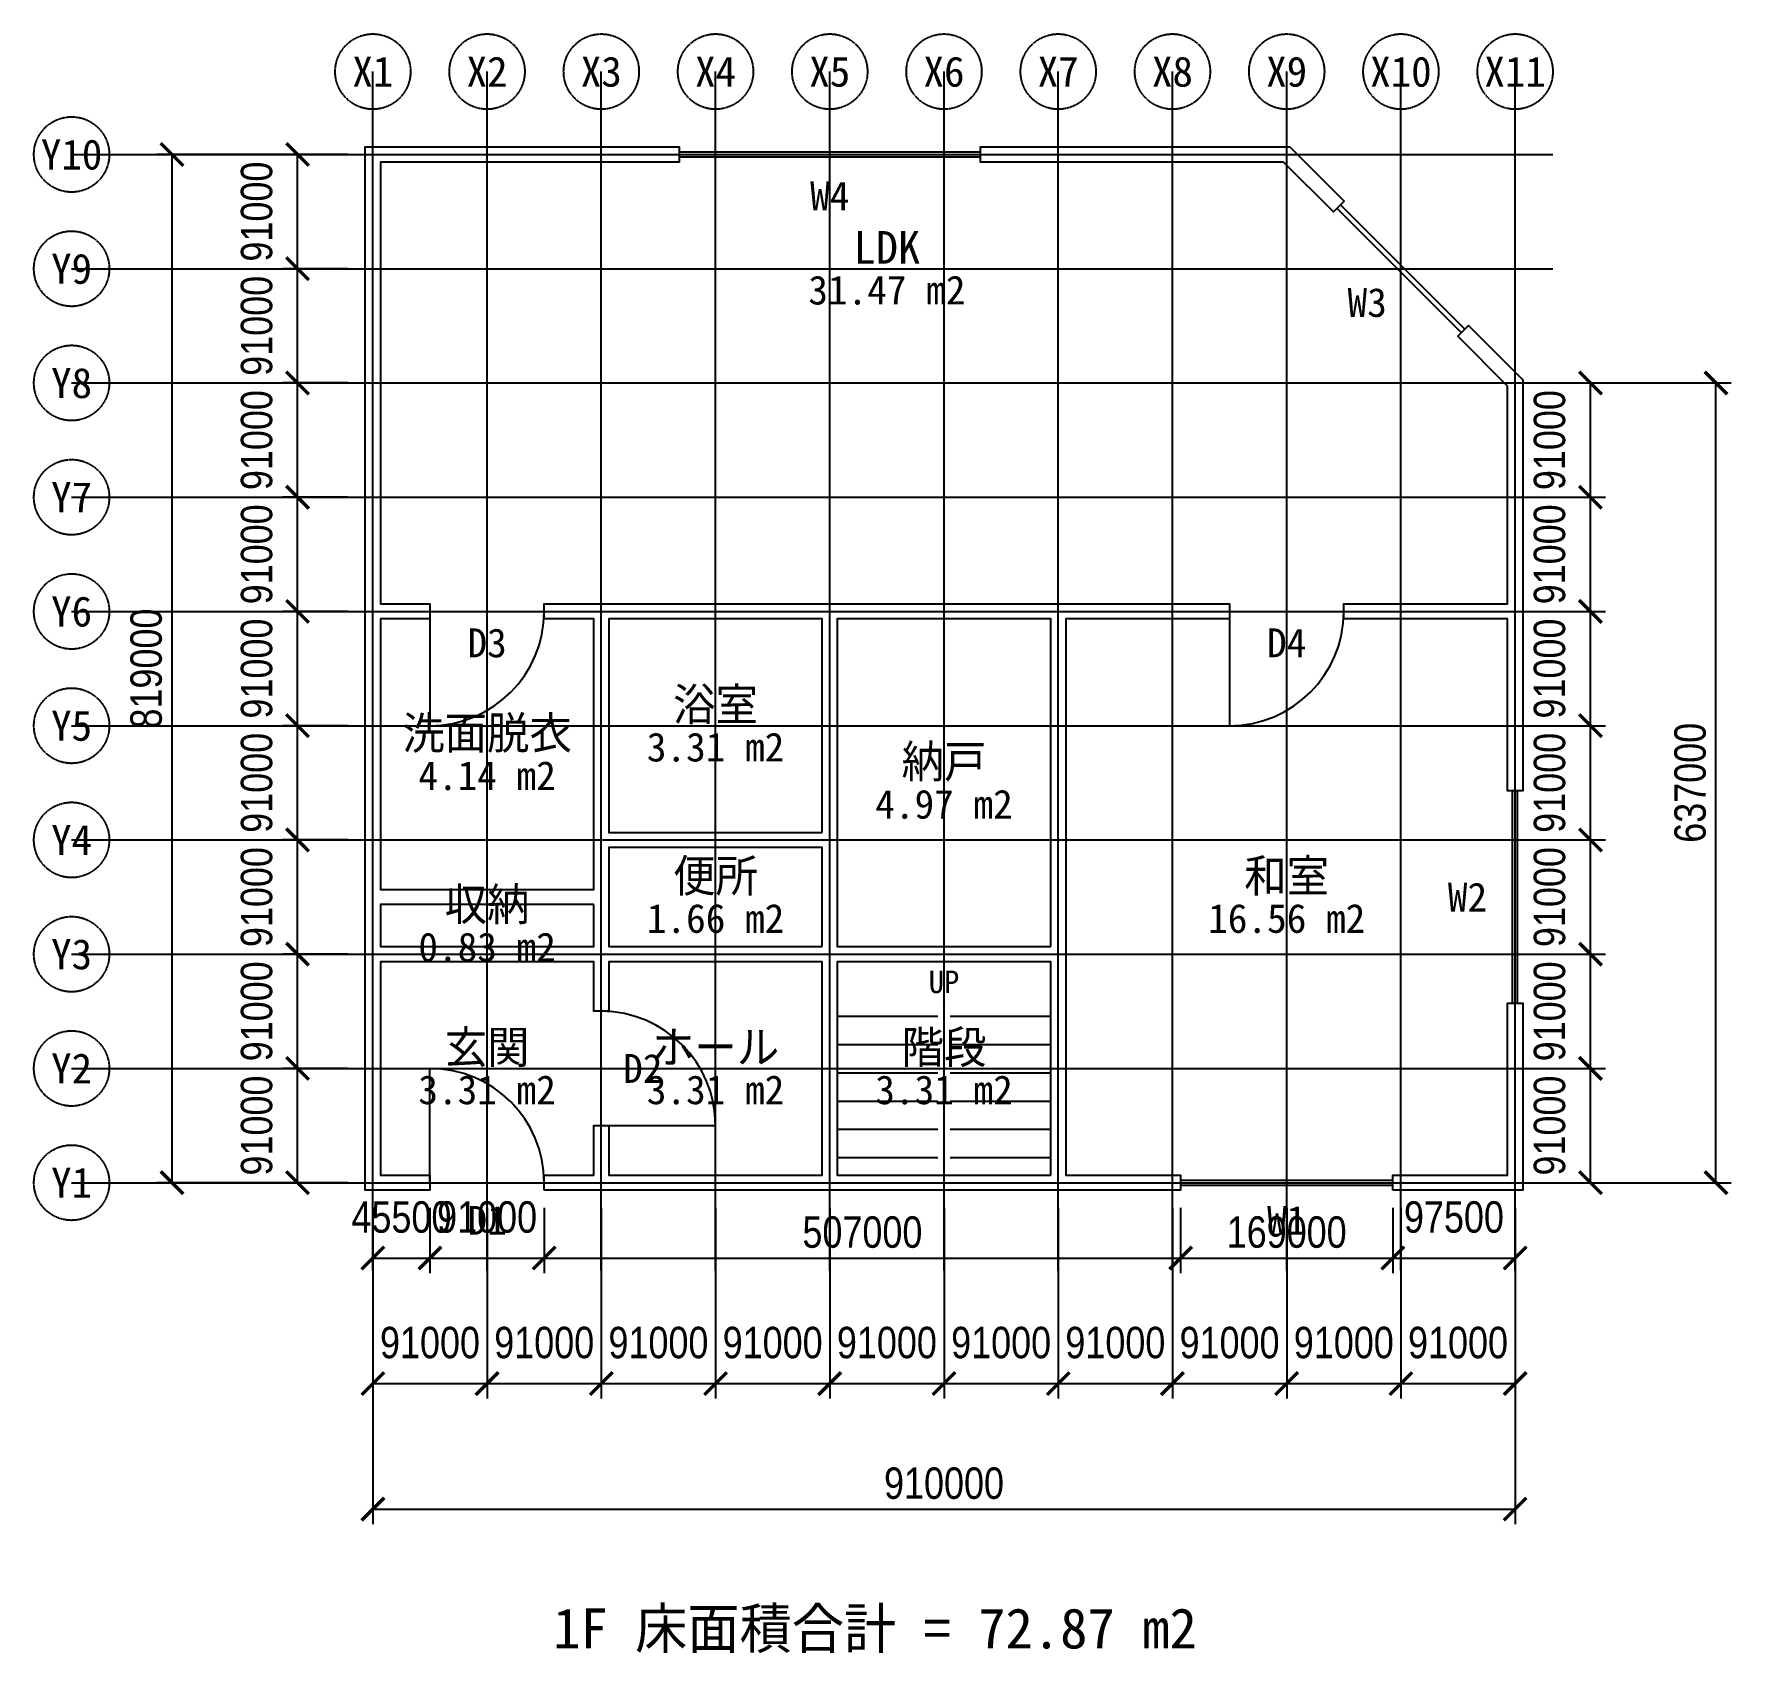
# Model space of a CAD drawing. Header units: millimetres. Extents: x -2700 to 10820, y -3747 to 9150.
import ezdxf
from ezdxf.enums import TextEntityAlignment as Align

# ---------------------------------------------------------------- set-up
doc = ezdxf.new("R2010")
doc.units = ezdxf.units.MM
doc.linetypes.add('CENTER', pattern=[5.08, 3.175, -0.635, 0.635, -0.635])
for name, color, linetype in [('DIM', 4, 'Continuous'), ('GRID', 8, 'CENTER'), ('OPENING', 1, 'Continuous'), ('ROOM', 3, 'Continuous'), ('STAIR', 5, 'Continuous'), ('TEXT', 7, 'Continuous'), ('WALL', 7, 'Continuous')]:
    doc.layers.add(name, color=color, linetype=linetype)
doc.styles.add('OpenSansCondensed-Light', font='OpenSansCondensed-Light.ttf')
doc.dimstyles.new('EZDXF', dxfattribs={"dimtxt": 0.25, "dimasz": 0.175, "dimexe": 0.375, "dimexo": 0.125, "dimgap": 0.1, "dimtad": 1, "dimlfac": 100, "dimzin": 12, "dimdsep": 46, "dimtxsty": 'OpenSansCondensed-Light', "dimblk": 'ARCHTICK', "dimcen": 2.5, "dimazin": 3, "dimtfac": 0.5, "dimtmove": 2, "dimatfit": 3})

# ---------------------------------------------------------------- blocks, each defined once
blk = doc.blocks.new('_ARCHTICK')
at = {"color": 0, "linetype": 'BYBLOCK', "const_width": 0.15}
blk.add_lwpolyline([(-0.5, -0.5), (0.5, 0.5)], dxfattribs=at)

msp = doc.modelspace()

# ---------------------------------------------------------------- linework, layer by layer
at = {"layer": 'GRID'}
for p, q in [((0, -700), (0, 8850)), ((910, -700), (910, 8850)), ((1820, -700), (1820, 8850)), ((2730, -700), (2730, 8850)), ((3640, -700), (3640, 8850)), ((4550, -700), (4550, 8850)), ((5460, -700), (5460, 8850)), ((6370, -700), (6370, 8850)), ((7280, -700), (7280, 8850)), ((8190, -700), (8190, 8850)), ((9100, -700), (9100, 8850)), ((-2400, 8190), (9400, 8190)), ((-2400, 7280), (9400, 7280)), ((-2400, 6370), (9400, 6370)), ((-2400, 5460), (9400, 5460)), ((-2400, 4550), (9400, 4550)), ((-2400, 3640), (9400, 3640)), ((-2400, 2730), (9400, 2730)), ((-2400, 1820), (9400, 1820)), ((-2400, 910), (9400, 910)), ((-2400, 0), (9400, 0))]:
    msp.add_line(p, q, dxfattribs=at)
for centre in [(0, 8850), (910, 8850), (1820, 8850), (2730, 8850), (3640, 8850), (4550, 8850), (5460, 8850), (6370, 8850), (7280, 8850), (8190, 8850), (9100, 8850), (-2400, 8190), (-2400, 7280), (-2400, 6370), (-2400, 5460), (-2400, 4550), (-2400, 3640), (-2400, 2730), (-2400, 1820), (-2400, 910), (-2400, 0)]:
    msp.add_circle(centre, 300, dxfattribs=at)
at = {"layer": 'OPENING'}
for p, q in [((2440, 8210), (4840, 8210)), ((2440, 8170), (4840, 8170)), ((8670.833, 6770.883), (7680.883, 7760.833)), ((8699.117, 6799.167), (7709.167, 7789.117)), ((455, 4550), (455, 3640)), ((6825, 4550), (6825, 3640)), ((9080, 1430), (9080, 3120)), ((9120, 1430), (9120, 3120)), ((455, 0), (455, 910)), ((1820, 455), (2730, 455)), ((6435, 20), (8125, 20)), ((6435, -20), (8125, -20))]:
    msp.add_line(p, q, dxfattribs=at)
for centre, start, end in [((455, 4550), -90, 0), ((6825, 4550), -90, 0), ((1820, 455), 0, 90), ((455, 0), 0, 90)]:
    msp.add_arc(centre, 910, start, end, dxfattribs=at)
at = {"layer": 'STAIR'}
for p, q in [((4550, 60), (4550, 1760)), ((3700, 1325), (4500, 1325)), ((4600, 1325), (5400, 1325)), ((3700, 1100), (4500, 1100)), ((4600, 1100), (5400, 1100)), ((3700, 875), (4500, 875)), ((4600, 875), (5400, 875)), ((3700, 650), (4500, 650)), ((4600, 650), (5400, 650)), ((3700, 425), (4500, 425)), ((4600, 425), (5400, 425)), ((3700, 200), (4500, 200)), ((4600, 200), (5400, 200))]:
    msp.add_line(p, q, dxfattribs=at)
at = {"layer": 'WALL'}
for points in [[(1365, -60), (1365, 60), (1760, 60), (1760, 455), (1880, 455), (1880, 60), (3580, 60), (3580, 1760), (1880, 1760), (1880, 1365), (1760, 1365), (1760, 1760), (60, 1760), (60, 60), (455, 60), (455, -60), (-60, -60), (-60, 8250), (2440, 8250), (2440, 8130), (60, 8130), (60, 4610), (455, 4610), (455, 4490), (60, 4490), (60, 2335), (1760, 2335), (1760, 4490), (1365, 4490), (1365, 4610), (6825, 4610), (6825, 4490), (5520, 4490), (5520, 60), (6435, 60), (6435, -60), (1365, -60)], [(7304.853, 8250), (7737.452, 7817.401), (7652.599, 7732.548), (7255.147, 8130), (4840, 8130), (4840, 8250), (7304.853, 8250)], [(9160, 6394.853), (9160, 3120), (9040, 3120), (9040, 4490), (7735, 4490), (7735, 4610), (9040, 4610), (9040, 6345.147), (8642.548, 6742.599), (8727.401, 6827.452), (9160, 6394.853)], [(3580, 2790), (3580, 4490), (1880, 4490), (1880, 2790), (3580, 2790)], [(5400, 1880), (5400, 4490), (3700, 4490), (3700, 1880), (5400, 1880)], [(3580, 1880), (3580, 2670), (1880, 2670), (1880, 1880), (3580, 1880)], [(1760, 2215), (60, 2215), (60, 1880), (1760, 1880), (1760, 2215)], [(5400, 60), (5400, 1760), (3700, 1760), (3700, 60), (5400, 60)], [(8125, -60), (8125, 60), (9040, 60), (9040, 1430), (9160, 1430), (9160, -60), (8125, -60)]]:
    msp.add_lwpolyline(points, close=True, dxfattribs=at)

# ---------------------------------------------------------------- texts
at = {"layer": 'GRID'}
for s, p in [('X1', (0, 8850)), ('X2', (910, 8850)), ('X3', (1820, 8850)), ('X4', (2730, 8850)), ('X5', (3640, 8850)), ('X6', (4550, 8850)), ('X7', (5460, 8850)), ('X8', (6370, 8850)), ('X9', (7280, 8850)), ('X10', (8190, 8850)), ('X11', (9100, 8850)), ('Y10', (-2400, 8190)), ('Y9', (-2400, 7280)), ('Y8', (-2400, 6370)), ('Y7', (-2400, 5460)), ('Y6', (-2400, 4550)), ('Y5', (-2400, 3640)), ('Y4', (-2400, 2730)), ('Y3', (-2400, 1820)), ('Y2', (-2400, 910)), ('Y1', (-2400, 0))]:
    msp.add_text(s, height=240, dxfattribs=at).set_placement(p, align=Align.MIDDLE_CENTER)
at = {"layer": 'OPENING'}
for s, p in [('W4', (3640, 7860)), ('W3', (7921.299, 7011.299)), ('D3', (910, 4300)), ('D4', (7280, 4300)), ('W2', (8720, 2275)), ('D2', (2150, 910)), ('D1', (910, -300)), ('W1', (7280, -300))]:
    msp.add_text(s, height=230, dxfattribs=at).set_placement(p, align=Align.MIDDLE_CENTER)
at = {"layer": 'ROOM'}
for s, height, p in [('LDK', 260, (4095, 7450)), ('31.47 m2', 230, (4095, 7110)), ('浴室', 260, (2730, 3810)), ('洗面脱衣', 260, (910, 3582.5)), ('3.31 m2', 230, (2730, 3470)), ('納戸', 260, (4550, 3355)), ('4.14 m2', 230, (910, 3242.5)), ('4.97 m2', 230, (4550, 3015)), ('便所', 260, (2730, 2445)), ('和室', 260, (7280, 2445)), ('収納', 260, (910, 2217.5)), ('1.66 m2', 230, (2730, 2105)), ('16.56 m2', 230, (7280, 2105)), ('0.83 m2', 230, (910, 1877.5)), ('玄関', 260, (910, 1080)), ('ホール', 260, (2730, 1080)), ('階段', 260, (4550, 1080)), ('3.31 m2', 230, (910, 740)), ('3.31 m2', 230, (2730, 740)), ('3.31 m2', 230, (4550, 740))]:
    msp.add_text(s, height=height, dxfattribs=at).set_placement(p, align=Align.MIDDLE_CENTER)
at = {"layer": 'STAIR'}
msp.add_text('UP', height=180, dxfattribs=at).set_placement((4550, 1600), align=Align.MIDDLE_CENTER)
at = {"layer": 'TEXT'}
msp.add_text('1F 床面積合計 = 72.87 m2', height=320, dxfattribs=at).set_placement((4000, -3550), align=Align.MIDDLE_CENTER)

# ---------------------------------------------------------------- dimensions: what is measured, and where the dimension line sits
at = {"layer": 'DIM'}
for base, p1, p2 in [((-1600, 0), (0, 0), (0, 8190)), ((-600, 7280), (0, 7280), (0, 8190)), ((-600, 6370), (0, 6370), (0, 7280)), ((-600, 5460), (0, 5460), (0, 6370)), ((9700, 5460), (9100, 5460), (9100, 6370)), ((10700, 0), (9100, 0), (9100, 6370)), ((-600, 4550), (0, 4550), (0, 5460)), ((9700, 4550), (9100, 4550), (9100, 5460)), ((-600, 3640), (0, 3640), (0, 4550)), ((9700, 3640), (9100, 3640), (9100, 4550)), ((-600, 2730), (0, 2730), (0, 3640)), ((9700, 2730), (9100, 2730), (9100, 3640)), ((-600, 1820), (0, 1820), (0, 2730)), ((9700, 1820), (9100, 1820), (9100, 2730)), ((-600, 910), (0, 910), (0, 1820)), ((9700, 910), (9100, 910), (9100, 1820)), ((-600, 0), (0, 0), (0, 910)), ((9700, 0), (9100, 0), (9100, 910))]:
    msp.add_linear_dim(base=base, p1=p1, p2=p2, angle=90, dimstyle='EZDXF', override={"dimtxt": 250, "dimasz": 180, "dimexe": 120, "dimexo": 200, "dimgap": 80, "dimtad": 1, "dimdec": 0}, dxfattribs=at).render()
for base, p1, p2 in [((0, -600), (0, 0), (455, 0)), ((0, -1600), (0, 0), (910, 0)), ((0, -2600), (0, 0), (9100, 0)), ((455, -600), (455, 0), (1365, 0)), ((910, -1600), (910, 0), (1820, 0)), ((1365, -600), (1365, 0), (6435, 0)), ((1820, -1600), (1820, 0), (2730, 0)), ((2730, -1600), (2730, 0), (3640, 0)), ((3640, -1600), (3640, 0), (4550, 0)), ((4550, -1600), (4550, 0), (5460, 0)), ((5460, -1600), (5460, 0), (6370, 0)), ((6370, -1600), (6370, 0), (7280, 0)), ((6435, -600), (6435, 0), (8125, 0)), ((7280, -1600), (7280, 0), (8190, 0)), ((8125, -600), (8125, 0), (9100, 0)), ((8190, -1600), (8190, 0), (9100, 0))]:
    msp.add_linear_dim(base=base, p1=p1, p2=p2, dimstyle='EZDXF', override={"dimtxt": 250, "dimasz": 180, "dimexe": 120, "dimexo": 200, "dimgap": 80, "dimtad": 1, "dimdec": 0}, dxfattribs=at).render()

doc.saveas('drawing.dxf')
